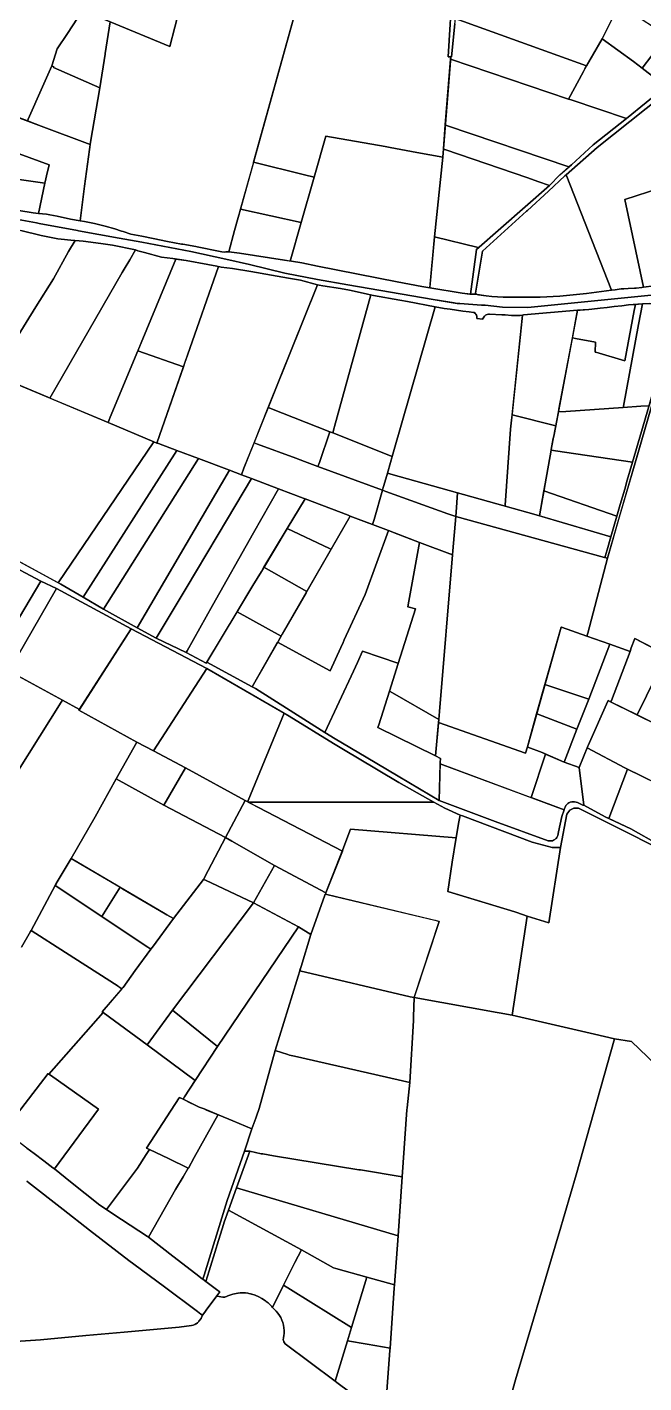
# Model space of a CAD drawing. Header units: metres. Extents: x 3 to 1005126, y 39 to 4383651.
# Drawn here: x 492587 to 493134, y 4369805 to 4371008 of the extents above; entities that cross this region are included whole.
import ezdxf

# ---------------------------------------------------------------- set-up
doc = ezdxf.new("R2010")
doc.units = ezdxf.units.M
doc.header["$MEASUREMENT"] = 0
doc.layers.add('TM_Llucmajor', color=7, linetype='Continuous')

msp = doc.modelspace()

# ---------------------------------------------------------------- linework, layer by layer
at = {"layer": 'TM_Llucmajor', "linetype": 'Continuous', "flags": 128}
for points in [[(493083.5, 4370974), (492966.8, 4371016), (492967.3, 4371042.9), (492970, 4371084.6), (492973.8, 4371112.8), (493120.1, 4371065.5), (493120.2, 4371064.2), (493120.5, 4371051.8), (493114.2, 4371031.7), (493097.5, 4370998.2), (493083.5, 4370974)], [(492841.5, 4370875.2), (492832.9, 4370877.3), (492787.8, 4370888.5), (492829, 4371036.6), (492829.5, 4371038.4), (492847, 4371101.8), (492848.3, 4371101.2), (492851.1, 4371099.9), (492855.7, 4371097.8), (492863.1, 4371094.5), (492876.3, 4371088.5), (492921.1, 4371067.4), (492964.5, 4371045.9), (492964.4, 4371045.2), (492960.7, 4370982.1), (492962.9, 4370982), (492955.8, 4370893), (492932.8, 4370897.1), (492909.1, 4370901.5), (492904.8, 4370902.5), (492852, 4370911.8), (492852, 4370911.7), (492841.5, 4370875.2)], [(492622.1, 4371062.3), (492722.4, 4371025.6), (492713.4, 4370991.3), (492660.5, 4371013.1), (492637.9, 4371022.4), (492618.4, 4371030.4), (492622.1, 4371062.3)], [(492637.9, 4371022.4), (492660.5, 4371013.1), (492656.1, 4370985), (492656, 4370984.4), (492651.4, 4370954.7), (492610.1, 4370972.7), (492610.5, 4370973.3), (492608.8, 4370974), (492613.5, 4370989.2), (492622.6, 4371002.9), (492636, 4371023.1), (492637.9, 4371022.4)], [(493097.5, 4370998.2), (493111.6, 4371026.6), (493114.2, 4371031.7), (493114.4, 4371032.2), (493123.7, 4371027.3), (493121, 4371022.9), (493142.9, 4371008.7), (493148.5, 4371015.4), (493151.2, 4371018), (493161.4, 4371009.2), (493132.9, 4370972.1), (493125.2, 4370977.9), (493097.5, 4370998.2)], [(492963.6, 4370982), (492966.6, 4371011.4), (492966.8, 4371013.2), (492966.8, 4371016), (493083.5, 4370974), (493082, 4370971.3), (493080.8, 4370969.2), (493067.4, 4370944.6), (492962.7, 4370979.9), (492962.9, 4370982), (492963.6, 4370982)], [(493125.2, 4370977.9), (493132.9, 4370972.1), (493154, 4370955.8), (493118.9, 4370927.2), (493069.8, 4370943.8), (493067.4, 4370944.6), (493080.8, 4370969.2), (493082, 4370971.3), (493097.5, 4370998.2), (493125.2, 4370977.9)], [(493154, 4370955.8), (493132.9, 4370972.1), (493160.7, 4371008.3), (493162.1, 4371007), (493188, 4370982.3), (493154, 4370955.8)], [(492600.5, 4370955.5), (492608.8, 4370974), (492610.5, 4370973.3), (492610.1, 4370972.7), (492651.4, 4370954.7), (492642.9, 4370906.2), (492642.7, 4370904.4), (492599.2, 4370920.6), (492586.9, 4370925.2), (492587.6, 4370926.7), (492600.5, 4370955.5)], [(493069.8, 4370943.8), (493118.9, 4370927.2), (493089.4, 4370904.1), (493070, 4370886.3), (493067.8, 4370884.3), (492959.2, 4370921.1), (492958.1, 4370921.6), (492962.7, 4370979.9), (493067.4, 4370944.6), (493069.8, 4370943.8)], [(492642.7, 4370904.4), (492637.8, 4370867.3), (492633.7, 4370836.6), (492625.1, 4370838.1), (492613.5, 4370840.5), (492606.8, 4370841.9), (492604, 4370842.3), (492596.9, 4370843.1), (492602.5, 4370869.8), (492604.9, 4370880.3), (492605.1, 4370881.3), (492606.3, 4370886.3), (492579.5, 4370896), (492578.4, 4370896.4), (492575, 4370897.7), (492547.2, 4370907.8), (492457.4, 4370940.5), (492475.7, 4370966.5), (492486, 4370962.8), (492599.2, 4370920.6), (492642.7, 4370904.4)], [(492959.2, 4370921.1), (493067.8, 4370884.3), (493059.9, 4370877.3), (493050.7, 4370868), (493040.2, 4370871.5), (493031.3, 4370874.6), (492957.6, 4370899.8), (492956.4, 4370900.3), (492958.1, 4370921.6), (492959.2, 4370921.1)], [(492550.3, 4370906.7), (492575, 4370897.7), (492578.4, 4370896.4), (492579.5, 4370896), (492606.3, 4370886.3), (492605.1, 4370881.3), (492604.9, 4370880.3), (492602.5, 4370869.8), (492544.5, 4370878.1), (492550.3, 4370906.7)], [(492830.2, 4370834.9), (492841.5, 4370875.2), (492852, 4370911.7), (492852, 4370911.8), (492904.8, 4370902.5), (492909.1, 4370901.5), (492932.8, 4370897.1), (492955.8, 4370893), (492948.6, 4370822.3), (492944.3, 4370777.5), (492944.2, 4370776.9), (492937.3, 4370778.2), (492915.4, 4370782.3), (492844.6, 4370796.3), (492830.7, 4370799.1), (492821.4, 4370800.6), (492820.2, 4370800.8), (492830.2, 4370834.9)], [(492985.9, 4370811.1), (492987.2, 4370812.9), (492948.6, 4370822.3), (492955.8, 4370893), (492956.4, 4370900.3), (492957.6, 4370899.8), (493031.3, 4370874.6), (493040.2, 4370871.5), (493050.7, 4370868), (492985.9, 4370811.1)], [(492544.5, 4370878.1), (492602.5, 4370869.8), (492596.9, 4370843.1), (492592, 4370843.7), (492579.3, 4370845.7), (492573.2, 4370846.6), (492560.9, 4370847.9), (492545.6, 4370849.6), (492538.8, 4370850.3), (492544.5, 4370878.1)], [(492830.2, 4370834.9), (492776.3, 4370847), (492787.6, 4370887.6), (492787.8, 4370888.5), (492832.9, 4370877.3), (492841.5, 4370875.2), (492830.2, 4370834.9)], [(493042.3, 4370768.7), (493009.5, 4370768.8), (492999.5, 4370769.3), (492994.4, 4370769.8), (492986.5, 4370771.1), (492986.1, 4370771.3), (492985.5, 4370771.7), (492984.9, 4370772.3), (492984.9, 4370772.4), (492991, 4370809.6), (493030.3, 4370845.1), (493031.1, 4370845.8), (493049.6, 4370862.9), (493064.1, 4370876.3), (493065.4, 4370877.4), (493092, 4370809.6), (493105.7, 4370774.9), (493083.4, 4370772.1), (493059.8, 4370769.7), (493042.3, 4370768.7), (493042.3, 4370768.7)], [(493192.4, 4370786.8), (493192.4, 4370786.7), (493191.6, 4370785.8), (493191.2, 4370785.4), (493190.8, 4370785.1), (493189.9, 4370784.6), (493188.9, 4370784.3), (493188.1, 4370784.1), (493174.1, 4370782.6), (493160.7, 4370781.3), (493158, 4370780.8), (493152.7, 4370780.1), (493147.7, 4370779.3), (493143.4, 4370778.7), (493134.1, 4370777.5), (493117.6, 4370855.5), (493179.8, 4370875.6), (493180.3, 4370875.8), (493180.5, 4370875.8), (493192.4, 4370786.8)], [(492820.2, 4370800.8), (492815.2, 4370801.7), (492775.2, 4370807.8), (492768.2, 4370808.7), (492768.1, 4370808.7), (492765.7, 4370809), (492771, 4370828), (492774.2, 4370839.6), (492775.5, 4370844.4), (492776, 4370846.1), (492776.3, 4370847), (492830.2, 4370834.9), (492820.2, 4370800.8)], [(492509.8, 4370723), (492579.7, 4370828.3), (492581.2, 4370827.8), (492599.3, 4370823.5), (492614, 4370820.6), (492617, 4370820.1), (492625.6, 4370819.4), (492629.4, 4370819.1), (492623.5, 4370809.3), (492610, 4370785.1), (492594.5, 4370760.1), (492574.9, 4370728.4), (492560.1, 4370701.8), (492558.8, 4370699.3), (492508.1, 4370720.6), (492508.4, 4370721), (492509.8, 4370723)], [(492671.1, 4370790.6), (492606.9, 4370679.1), (492605, 4370679.9), (492558.8, 4370699.3), (492560.1, 4370701.8), (492574.9, 4370728.4), (492594.5, 4370760.1), (492610, 4370785.1), (492623.5, 4370809.3), (492629.4, 4370819.1), (492636.4, 4370818.4), (492652.1, 4370816.4), (492662.6, 4370815), (492683, 4370810.7), (492677.9, 4370802), (492672.9, 4370793.6), (492671.1, 4370790.6)], [(492948.6, 4370822.3), (492987.2, 4370812.9), (492985.9, 4370811.1), (492980.6, 4370771.4), (492973, 4370772.3), (492944.2, 4370776.9), (492948.6, 4370822.3)], [(492683, 4370810.7), (492685.1, 4370810), (492691, 4370808.5), (492706.1, 4370804.3), (492716.1, 4370803), (492718.7, 4370802.6), (492687.9, 4370728.3), (492660.5, 4370662.2), (492658.6, 4370657.4), (492606.9, 4370679.1), (492671.1, 4370790.6), (492672.9, 4370793.6), (492677.9, 4370802), (492683, 4370810.7)], [(492685.2, 4370721.8), (492687.9, 4370728.3), (492718.7, 4370802.6), (492728, 4370801.2), (492747.2, 4370797.7), (492755.2, 4370796.2), (492756.6, 4370795.9), (492729.2, 4370717.3), (492726.9, 4370710.7), (492725.6, 4370706.8), (492685, 4370721.2), (492685.2, 4370721.8)], [(492703.4, 4370638.7), (492702, 4370639.2), (492704.3, 4370645.8), (492729.2, 4370717.3), (492756.6, 4370795.9), (492759.1, 4370795.5), (492769.1, 4370794.1), (492785.3, 4370791.6), (492803.8, 4370788.2), (492818.9, 4370785.5), (492829.6, 4370783.7), (492844.5, 4370779.6), (492844.7, 4370779.6), (492779.3, 4370617), (492777, 4370611.1), (492766.4, 4370615.1), (492739, 4370625.4), (492719.6, 4370632.6), (492703.4, 4370638.7)], [(492802.2, 4370670.3), (492800.9, 4370670.8), (492844.7, 4370779.6), (492846.2, 4370779.3), (492849.3, 4370778.8), (492865.1, 4370776.5), (492873, 4370774.8), (492879.7, 4370773.4), (492889, 4370771.4), (492891.9, 4370770.8), (492859.7, 4370654), (492859.4, 4370652.8), (492858.1, 4370648.2), (492855.6, 4370649.2), (492802.2, 4370670.3)], [(492891.9, 4370770.8), (492894.4, 4370770.2), (492917.7, 4370766), (492924.6, 4370764.8), (492949.1, 4370760.1), (492912.1, 4370631.4), (492910.9, 4370627.2), (492858.1, 4370648.2), (492859.4, 4370652.8), (492859.7, 4370654), (492891.9, 4370770.8)], [(493026.7, 4370752.8), (493017, 4370659.5), (493016.1, 4370651.6), (493011.3, 4370584), (493011.2, 4370583.3), (492974.1, 4370593.6), (492969, 4370595), (492909.7, 4370611.6), (492906.6, 4370612.4), (492912.1, 4370631.4), (492949.1, 4370760.1), (492957.2, 4370758.8), (492962.4, 4370758), (492973.7, 4370756.2), (492979.3, 4370755.6), (492983, 4370755.1), (492983.9, 4370755), (492984.7, 4370754.3), (492985.3, 4370753.5), (492985.8, 4370752.7), (492986.2, 4370751.8), (492986, 4370749.8), (492991.2, 4370749.3), (492993, 4370752), (492993.8, 4370752.7), (492994.5, 4370753.1), (492995.4, 4370753.4), (492996.3, 4370753.6), (492997.4, 4370753.6), (493008.4, 4370753), (493011.2, 4370752.9), (493016.8, 4370752.6), (493020.9, 4370752.6), (493024.5, 4370752.6), (493026.7, 4370752.8)], [(493056.1, 4370654.4), (493017.5, 4370664.2), (493026.7, 4370752.8), (493027.4, 4370752.9), (493075.5, 4370757.1), (493056.1, 4370654.4)], [(493132.5, 4370762.8), (493133.1, 4370762.9), (493129.6, 4370744.4), (493116.2, 4370671.9), (493116, 4370670.8), (493065.2, 4370667.2), (493058.5, 4370666.8), (493058.9, 4370669.2), (493070.9, 4370732.5), (493073.8, 4370731.9), (493091.4, 4370728.8), (493091.3, 4370720), (493091.8, 4370719.8), (493117.4, 4370712.2), (493125.8, 4370756.8), (493126.9, 4370762.3), (493132.5, 4370762.8)], [(493077.9, 4370757.3), (493085.4, 4370757.8), (493088.2, 4370758.1), (493095.5, 4370759), (493101.8, 4370759.6), (493108, 4370760.3), (493114.8, 4370761.1), (493120.8, 4370761.8), (493126.9, 4370762.3), (493125.8, 4370756.8), (493117.4, 4370712.2), (493091.8, 4370719.8), (493091.3, 4370720), (493091.4, 4370728.8), (493073.8, 4370731.9), (493070.9, 4370732.5), (493075.5, 4370757.1), (493077.9, 4370757.3)], [(493131.7, 4370671.9), (493116, 4370670.8), (493116.2, 4370671.9), (493129.6, 4370744.4), (493133.1, 4370762.9), (493133.2, 4370762.9), (493139.6, 4370763.1), (493139.8, 4370763.1), (493141.1, 4370763), (493142.3, 4370762.8), (493143, 4370762.5), (493143.5, 4370762.3), (493144.3, 4370761.9), (493146.5, 4370758.7), (493158.4, 4370741.3), (493158.9, 4370740.6), (493149.5, 4370708.6), (493139, 4370672.4), (493131.7, 4370671.9)], [(493102, 4370536.9), (493160.5, 4370738.1), (493160.9, 4370737.6), (493181.1, 4370708), (493194.4, 4370690.3), (493197.7, 4370685.9), (493215.8, 4370666.6), (493242.3, 4370638.6), (493250.5, 4370629.7), (493255.5, 4370624.3), (493221.9, 4370534.8), (493205.5, 4370490.6), (493185.2, 4370435.1), (493126.3, 4370465.6), (493123.2, 4370457.4), (493122.1, 4370454.3), (493104.3, 4370460.6), (493083.9, 4370467.8), (493084.6, 4370470.5), (493102, 4370536.9)], [(493110.4, 4370574.2), (493113.5, 4370584.8), (493117.4, 4370598.2), (493119.7, 4370606.3), (493124.4, 4370622.1), (493138.8, 4370671.8), (493149.5, 4370708.6), (493158.9, 4370740.6), (493160.5, 4370738.1), (493126.7, 4370621.8), (493112.6, 4370573.5), (493102, 4370536.9), (493099.8, 4370537.6), (493100, 4370538.6), (493101.8, 4370544.5), (493105.1, 4370556), (493110.4, 4370574.2)], [(492725.6, 4370706.8), (492704.3, 4370645.8), (492702, 4370639.2), (492699.2, 4370640.2), (492658.6, 4370657.4), (492660.5, 4370662.2), (492685, 4370721.2), (492725.6, 4370706.8)], [(492658.6, 4370657.4), (492699.2, 4370640.2), (492614.2, 4370515.1), (492439.6, 4370610.1), (492432.7, 4370614.9), (492498.1, 4370706.7), (492498.5, 4370707.2), (492504.9, 4370716), (492505.3, 4370716.7), (492508.1, 4370720.6), (492658.6, 4370657.4)], [(492791.3, 4370638.2), (492788.3, 4370639.3), (492800.9, 4370670.8), (492802.2, 4370670.3), (492855.6, 4370649.2), (492846.3, 4370622), (492845, 4370618.4), (492833.1, 4370622.8), (492825.2, 4370625.7), (492791.3, 4370638.2)], [(493016.1, 4370651.6), (493017, 4370659.5), (493017.5, 4370664.2), (493056.1, 4370654.4), (493054.4, 4370645.2), (493054, 4370643.4), (493053.9, 4370642.9), (493052.2, 4370633.5), (493052.1, 4370632.8), (493046.8, 4370603.1), (493041.8, 4370574.7), (493038.7, 4370575.6), (493011.2, 4370583.3), (493011.3, 4370584), (493016.1, 4370651.6)], [(493131.7, 4370671.9), (493139, 4370672.4), (493138.8, 4370671.8), (493124.4, 4370622.2), (493064, 4370631), (493052.1, 4370632.8), (493052.2, 4370633.5), (493054, 4370643.4), (493054.4, 4370645.2), (493058.5, 4370666.8), (493065.2, 4370667.2), (493116, 4370670.8), (493131.7, 4370671.9)], [(492902.3, 4370597.3), (492845, 4370618.4), (492846.3, 4370622), (492855.6, 4370649.2), (492858.1, 4370648.2), (492910.9, 4370627.2), (492906.6, 4370612.4), (492903.5, 4370601.6), (492903.3, 4370600.7), (492902.4, 4370597.7), (492902.3, 4370597.3)], [(492703.4, 4370638.7), (492719.6, 4370632.6), (492636.6, 4370502.4), (492616.5, 4370513.9), (492614.2, 4370515.1), (492699.2, 4370640.2), (492702, 4370639.2), (492703.4, 4370638.7)], [(492779.3, 4370617), (492788.3, 4370639.3), (492791.3, 4370638.2), (492825.2, 4370625.7), (492833.1, 4370622.8), (492845, 4370618.4), (492902.3, 4370597.3), (492894.8, 4370571.2), (492893.5, 4370566.9), (492873.6, 4370574.4), (492871.9, 4370575.1), (492833.5, 4370589.7), (492831.8, 4370590.4), (492809.9, 4370598.7), (492785.9, 4370607.8), (492785.9, 4370607.8), (492777, 4370611.1), (492779.3, 4370617)], [(492739, 4370625.4), (492654.5, 4370491.8), (492636.6, 4370502.4), (492719.6, 4370632.6), (492739, 4370625.4)], [(492766.4, 4370615.1), (492684.5, 4370475.3), (492654.5, 4370491.8), (492739, 4370625.4), (492766.4, 4370615.1)], [(493110.4, 4370574.2), (493045.7, 4370596.9), (493046.8, 4370603.1), (493052.1, 4370632.8), (493064, 4370631), (493124.4, 4370622.2), (493124.4, 4370622.1), (493119.7, 4370606.3), (493117.4, 4370598.2), (493113.5, 4370584.8), (493110.4, 4370574.2)], [(492785.9, 4370607.8), (492764.6, 4370572), (492727.9, 4370510.5), (492701.4, 4370466.1), (492684.5, 4370475.3), (492766.4, 4370615.1), (492777, 4370611.1), (492785.9, 4370607.8)], [(492903.5, 4370601.6), (492906.6, 4370612.4), (492909.7, 4370611.6), (492969, 4370595), (492967.6, 4370577.9), (492967.3, 4370574), (492960.4, 4370576.5), (492905.3, 4370596.2), (492902.3, 4370597.3), (492902.4, 4370597.7), (492903.3, 4370600.7), (492903.5, 4370601.6)], [(492809.9, 4370598.7), (492787.8, 4370559.5), (492751.4, 4370494.9), (492728.7, 4370454.6), (492727.9, 4370453.2), (492701.4, 4370466.1), (492727.9, 4370510.5), (492764.6, 4370572), (492785.9, 4370607.8), (492809.9, 4370598.7)], [(492794.8, 4370525.3), (492787.2, 4370512.8), (492745.7, 4370443.9), (492727.9, 4370453.2), (492728.7, 4370454.6), (492751.4, 4370494.9), (492787.8, 4370559.5), (492809.9, 4370598.7), (492831.8, 4370590.4), (492833.5, 4370589.7), (492817.6, 4370563.4), (492794.8, 4370525.3)], [(492855.3, 4370545.6), (492817.6, 4370563.4), (492833.5, 4370589.7), (492871.9, 4370575.1), (492873.6, 4370574.4), (492856.7, 4370545.1), (492855.3, 4370545.6)], [(492894.8, 4370571.2), (492902.3, 4370597.3), (492905.3, 4370596.2), (492960.4, 4370576.5), (492967.3, 4370574), (492964.8, 4370543.4), (492964.6, 4370539.9), (492935.2, 4370550.9), (492935.2, 4370551), (492907.7, 4370561.5), (492893.5, 4370566.9), (492894.8, 4370571.2)], [(493099.8, 4370537.6), (493099.6, 4370537.7), (492967.3, 4370574), (492967.6, 4370577.9), (492969, 4370595), (492974.1, 4370593.6), (493038.7, 4370575.6), (493105.1, 4370556), (493101.8, 4370544.5), (493100, 4370538.6), (493099.8, 4370537.6)], [(493110.4, 4370574.2), (493105.1, 4370556), (493041.8, 4370574.7), (493045.7, 4370596.9), (493110.4, 4370574.2)], [(492886.9, 4370504.9), (492868.4, 4370464.5), (492867.4, 4370462.2), (492865.4, 4370457.7), (492855.9, 4370437), (492809.2, 4370462.3), (492809.6, 4370462.9), (492813.3, 4370469.4), (492873.6, 4370574.4), (492907.7, 4370561.5), (492886.9, 4370504.9)], [(493084.6, 4370470.5), (493083.9, 4370467.8), (493061.2, 4370475.9), (493060.9, 4370475.9), (493031, 4370369.4), (493029.4, 4370363.9), (492952.1, 4370391.2), (492952.4, 4370393.9), (492953, 4370400.8), (492964.6, 4370539.9), (492964.8, 4370543.4), (492967.3, 4370574), (493099.6, 4370537.7), (493102, 4370536.9), (493084.6, 4370470.5)], [(492851.1, 4370382.1), (492789.6, 4370421.3), (492786.6, 4370422.9), (492809.2, 4370462.3), (492855.9, 4370437), (492865.4, 4370457.7), (492867.4, 4370462.2), (492868.4, 4370464.5), (492886.9, 4370504.9), (492907.7, 4370561.5), (492912, 4370559.8), (492935.2, 4370551), (492925.8, 4370498.9), (492924.8, 4370493.8), (492931.5, 4370491.9), (492916.3, 4370443.6), (492915.8, 4370443.8), (492884.4, 4370454.5), (492880, 4370444.4), (492876.6, 4370436.8), (492851.1, 4370382.1)], [(492835.2, 4370507.5), (492796.9, 4370528.9), (492817.6, 4370563.4), (492855.3, 4370545.6), (492856.7, 4370545.1), (492835.2, 4370507.5)], [(492953, 4370400.8), (492952.4, 4370393.9), (492911.1, 4370417.5), (492908.5, 4370419), (492916.3, 4370443.6), (492916.3, 4370443.6), (492931.5, 4370491.9), (492924.8, 4370493.8), (492925.8, 4370498.9), (492935.2, 4370550.9), (492964.6, 4370539.9), (492953, 4370400.8)], [(492500, 4370471), (492502.1, 4370473.6), (492521.4, 4370463.6), (492536.5, 4370487.2), (492566.5, 4370533.7), (492599, 4370516.7), (492556.8, 4370446.1), (492542.3, 4370453.7), (492540.3, 4370450.7), (492518.8, 4370420.3), (492496.9, 4370389.2), (492480.9, 4370401.1), (492463.3, 4370414.4), (492458.2, 4370418.6), (492464, 4370426.4), (492464.6, 4370427.3), (492500, 4370471)], [(492773.4, 4370489.9), (492787.2, 4370512.8), (492794.8, 4370525.3), (492796.9, 4370528.9), (492835.2, 4370507.5), (492834.5, 4370506.3), (492813.3, 4370469.4), (492812.3, 4370467.7), (492773.2, 4370489.4), (492773.4, 4370489.9)], [(492476.6, 4370357.4), (492468.7, 4370365), (492439.3, 4370393.1), (492458.2, 4370418.6), (492463.3, 4370414.4), (492480.9, 4370401.1), (492496.9, 4370389.2), (492518.8, 4370420.3), (492540.3, 4370450.7), (492542.3, 4370453.7), (492556.8, 4370446.1), (492599, 4370516.7), (492612.9, 4370510.2), (492570.8, 4370436.9), (492579.1, 4370432.4), (492579, 4370432.3), (492577.8, 4370430.4), (492511.2, 4370326.7), (492510.6, 4370325.8), (492476.6, 4370357.4)], [(492579.1, 4370432.4), (492570.8, 4370436.9), (492612.9, 4370510.2), (492679, 4370474.4), (492633.1, 4370402.8), (492618.1, 4370411), (492579.1, 4370432.4)], [(492812.3, 4370467.7), (492809.6, 4370462.9), (492786.6, 4370422.9), (492746.2, 4370444.6), (492773.2, 4370489.4), (492812.3, 4370467.7)], [(492684, 4370373.7), (492632.7, 4370402.1), (492679, 4370474.4), (492746.3, 4370439), (492698.8, 4370365.9), (492684, 4370373.7)], [(493061.2, 4370475.9), (493083.9, 4370467.8), (493104.3, 4370460.6), (493085.6, 4370411.9), (493046.6, 4370424.8), (493046.5, 4370424.8), (493060.9, 4370475.9), (493061.2, 4370475.9)], [(493104.9, 4370409.5), (493102.6, 4370410.7), (493102.4, 4370410.2), (493085, 4370370.8), (493084.6, 4370370.1), (493076.9, 4370351.3), (493063.6, 4370355.9), (493074.9, 4370385.1), (493085.6, 4370411.9), (493104.3, 4370460.6), (493122.1, 4370454.3), (493105.6, 4370410.8), (493104.9, 4370409.5)], [(493154, 4370449.8), (493153.4, 4370448.5), (493128.5, 4370397.9), (493128.5, 4370397.9), (493104.9, 4370409.5), (493105.6, 4370410.8), (493122.1, 4370454.3), (493123.2, 4370457.4), (493126.3, 4370465.6), (493154.6, 4370451), (493154, 4370449.8)], [(492953.8, 4370359.1), (492953.6, 4370355.7), (492952.5, 4370321.8), (492946.1, 4370325.6), (492887.9, 4370360.3), (492860.4, 4370376.7), (492851.1, 4370382.1), (492876.6, 4370436.8), (492880, 4370444.4), (492884.4, 4370454.5), (492915.8, 4370443.8), (492916.3, 4370443.6), (492908.5, 4370419), (492899, 4370389.1), (492898.5, 4370387.5), (492898.2, 4370386.7), (492949.4, 4370361.4), (492953.8, 4370359.1)], [(493154, 4370449.8), (493154.6, 4370451), (493185.2, 4370435.1), (493183.5, 4370431.8), (493159, 4370384.8), (493158.2, 4370383.1), (493128.5, 4370397.9), (493128.5, 4370397.9), (493153.4, 4370448.5), (493154, 4370449.8)], [(492783.1, 4370321.9), (492782.7, 4370321), (492782.6, 4370320.6), (492780.2, 4370321.8), (492727.4, 4370351), (492698.8, 4370365.9), (492746.3, 4370439), (492815.1, 4370399.4), (492793.5, 4370347), (492783.1, 4370321.9)], [(493046.6, 4370424.8), (493085.6, 4370411.9), (493074.9, 4370385.1), (493040.2, 4370398.6), (493039.2, 4370398.9), (493046.5, 4370424.8), (493046.6, 4370424.8)], [(492949.4, 4370361.4), (492898.2, 4370386.7), (492898.5, 4370387.5), (492899, 4370389.1), (492908.5, 4370419), (492911.1, 4370417.5), (492952.4, 4370393.9), (492949.4, 4370361.4)], [(493085, 4370370.8), (493102.4, 4370410.2), (493102.6, 4370410.7), (493104.9, 4370409.5), (493169.6, 4370377.5), (493150.8, 4370334.5), (493117.6, 4370350.8), (493084, 4370368.5), (493084.6, 4370370.1), (493085, 4370370.8)], [(492783.1, 4370321.9), (492793.5, 4370347), (492815.1, 4370399.4), (492819.5, 4370396.8), (492858.9, 4370372.4), (492870.6, 4370365.4), (492880.1, 4370359.8), (492916.7, 4370338), (492942.5, 4370323.5), (492947.9, 4370320.5), (492782.9, 4370320.5), (492782.6, 4370320.6), (492782.7, 4370321), (492783.1, 4370321.9)], [(493040.2, 4370398.6), (493074.9, 4370385.1), (493063.6, 4370355.9), (493044.2, 4370364.4), (493031.5, 4370369.2), (493031, 4370369.4), (493039.2, 4370398.9), (493040.2, 4370398.6)], [(493046.5, 4370363.4), (493047.2, 4370363.1), (493034.2, 4370324.4), (493033.6, 4370324.6), (493031.3, 4370325.5), (492953.5, 4370354.3), (492953.6, 4370355.7), (492953.8, 4370359.1), (492949.4, 4370361.4), (492952.1, 4370391.2), (493029.4, 4370363.9), (493031, 4370369.4), (493031.5, 4370369.2), (493044.2, 4370364.4), (493046.5, 4370363.4)], [(492708.2, 4370317.7), (492665.8, 4370341.1), (492684, 4370373.7), (492698.8, 4370365.9), (492727.4, 4370351), (492708.2, 4370317.7)], [(493047.2, 4370363.1), (493063.6, 4370355.9), (493076.9, 4370351.3), (493081.2, 4370317.6), (493080.1, 4370317.8), (493075.5, 4370320), (493075.4, 4370320), (493074.2, 4370320.5), (493072.9, 4370320.7), (493071.6, 4370320.8), (493070.3, 4370320.7), (493069.1, 4370320.3), (493067.9, 4370319.8), (493066.8, 4370319.1), (493066.3, 4370318.7), (493065.9, 4370318.3), (493065, 4370317.3), (493064.4, 4370316.1), (493063.9, 4370314.9), (493063.5, 4370313.5), (493034.2, 4370324.4), (493047.2, 4370363.1)], [(493117.6, 4370350.8), (493119.9, 4370349.6), (493103.3, 4370306), (493100, 4370307.5), (493081.2, 4370317.6), (493076.9, 4370351.3), (493084, 4370368.5), (493117.6, 4370350.8)], [(492762.8, 4370289.1), (492708.2, 4370317.7), (492727.4, 4370351), (492780.2, 4370321.8), (492762.8, 4370289.1)], [(493057.2, 4370289.1), (493056.4, 4370288.2), (493056.3, 4370288.1), (493055.4, 4370287.3), (493054.3, 4370286.6), (493053.2, 4370286.1), (493052.6, 4370286), (493049.5, 4370286), (493002.4, 4370303.1), (492952.5, 4370321.8), (492953.5, 4370354.3), (493063.5, 4370313.5), (493061.6, 4370307.8), (493058.7, 4370294), (493057.9, 4370290.9), (493057.2, 4370289.1)], [(493119.9, 4370349.6), (493172.5, 4370323.8), (493174.4, 4370322.9), (493154.1, 4370279.5), (493148.1, 4370282.4), (493122.7, 4370296.6), (493103.3, 4370306), (493119.9, 4370349.6)], [(492709.2, 4370221.4), (492625.8, 4370270.4), (492647.2, 4370307.5), (492665.8, 4370341.1), (492708.2, 4370317.7), (492762.8, 4370289.1), (492747.4, 4370259.6), (492743.3, 4370251.8), (492716.8, 4370217), (492710.8, 4370220.5), (492709.2, 4370221.4)], [(492866.7, 4370277), (492852.1, 4370240), (492806.4, 4370264.3), (492768.5, 4370285.9), (492762.8, 4370289.1), (492780.2, 4370321.8), (492792.3, 4370315.8), (492866.7, 4370277)], [(492971.2, 4370308.9), (492969.8, 4370301.4), (492967.6, 4370288.8), (492873.9, 4370296.4), (492867.2, 4370278.3), (492866.7, 4370277), (492792.3, 4370315.8), (492782.9, 4370320.5), (492947.9, 4370320.5), (492957.8, 4370315.1), (492971.2, 4370308.9)], [(493021.7, 4370222.3), (493019.9, 4370222.9), (492960.3, 4370241.2), (492964.2, 4370267), (492967.3, 4370287.2), (492969.8, 4370301.4), (492971.2, 4370308.9), (492973.3, 4370308.2), (493035.1, 4370284.9), (493053, 4370280.2), (493060.3, 4370280.2), (493050, 4370213.2), (493030.8, 4370219.3), (493021.7, 4370222.3)], [(492745, 4370251), (492743.3, 4370251.8), (492747.4, 4370259.6), (492762.8, 4370289.1), (492768.5, 4370285.9), (492806.4, 4370264.3), (492787.8, 4370231.1), (492745, 4370251)], [(492961.3, 4370240.9), (493019.9, 4370222.9), (493021.7, 4370222.3), (493030.8, 4370219.3), (493017.6, 4370131.2), (493005.8, 4370133.4), (493004.1, 4370133.7), (492930.3, 4370146.9), (492952.6, 4370214.6), (492853, 4370238.3), (492851.6, 4370238.6), (492852.1, 4370240), (492867.2, 4370278.3), (492873.9, 4370296.4), (492967.6, 4370288.8), (492967.3, 4370287.2), (492964.2, 4370267), (492960.3, 4370241.2), (492961.3, 4370240.9)], [(492653.1, 4370218.8), (492611.6, 4370246.4), (492612.4, 4370247.8), (492612.6, 4370248.1), (492625.8, 4370270.4), (492669.4, 4370244.8), (492653.1, 4370218.8)], [(492827.6, 4370209.6), (492787.8, 4370231.1), (492806.4, 4370264.3), (492852.1, 4370240), (492851.2, 4370237.7), (492838.8, 4370203), (492827.6, 4370209.6)], [(492654.2, 4370133.8), (492653.3, 4370134.4), (492671.9, 4370156), (492682.8, 4370171), (492696.7, 4370189.9), (492697.9, 4370191.4), (492698, 4370191.6), (492716.8, 4370217), (492743.3, 4370251.8), (492745, 4370251), (492787.8, 4370231.1), (492715.7, 4370135.6), (492693.3, 4370105.1), (492654.2, 4370133.8)], [(492620.9, 4370186.8), (492590.3, 4370206.4), (492611.6, 4370246.4), (492694, 4370191.7), (492696.7, 4370189.9), (492682.8, 4370171), (492671.9, 4370156), (492670.8, 4370154.8), (492668.2, 4370156.5), (492667.6, 4370156.9), (492620.9, 4370186.8)], [(492671.4, 4370243.6), (492709.2, 4370221.4), (492710.8, 4370220.5), (492716.8, 4370217), (492698, 4370191.6), (492697.9, 4370191.4), (492696.7, 4370189.9), (492694, 4370191.7), (492655.8, 4370217.1), (492653.1, 4370218.8), (492669.4, 4370244.8), (492671.4, 4370243.6)], [(492755.8, 4370103.4), (492715.7, 4370135.6), (492787.8, 4370231.1), (492827.6, 4370209.6), (492755.8, 4370103.4)], [(492949.2, 4370215.5), (492952.6, 4370214.6), (492930.4, 4370147.3), (492930.3, 4370146.9), (492926.9, 4370147.7), (492828.9, 4370170.8), (492829, 4370171.2), (492830, 4370174.4), (492838.8, 4370203), (492851.2, 4370237.7), (492851.6, 4370238.6), (492853, 4370238.3), (492948.7, 4370215.6), (492949.2, 4370215.5)], [(492726.4, 4370058.7), (492735.8, 4370073.2), (492755.8, 4370103.4), (492827.6, 4370209.6), (492838.8, 4370203), (492830, 4370174.4), (492807, 4370099.8), (492795.1, 4370057), (492792.7, 4370048.4), (492790.3, 4370041.6), (492789.7, 4370039.9), (492786.3, 4370030.5), (492769.3, 4370037.4), (492757.2, 4370042.5), (492743.8, 4370048), (492739.6, 4370049.7), (492739.6, 4370049.7), (492734.1, 4370052.4), (492725.2, 4370056.6), (492726.4, 4370058.7)], [(492930.3, 4370146.9), (492929.9, 4370129.8), (492929.8, 4370126.7), (492926.7, 4370071.5), (492824.3, 4370094.9), (492819.8, 4370095.9), (492818.2, 4370096.3), (492807, 4370099.8), (492828.9, 4370170.8), (492926.9, 4370147.7), (492930.3, 4370146.9)], [(492610.9, 4369994.8), (492650, 4370047.9), (492607.6, 4370077.9), (492606.1, 4370079), (492654.2, 4370133.8), (492693.3, 4370105.1), (492735.8, 4370073.2), (492726.4, 4370058.7), (492725.2, 4370056.6), (492721.9, 4370058.1), (492721.7, 4370057.9), (492692.7, 4370013.3), (492695.3, 4370012.1), (492692.4, 4370007.7), (492684.7, 4369995.6), (492657.2, 4369958.7), (492651.2, 4369962.6), (492625.2, 4369983.3), (492610.9, 4369994.8)], [(492735.8, 4370073.2), (492693.3, 4370105.1), (492715.7, 4370135.6), (492755.8, 4370103.4), (492735.8, 4370073.2)], [(492779.7, 4370010.6), (492786.3, 4370030.5), (492789.7, 4370039.9), (492790.3, 4370041.6), (492792.7, 4370048.4), (492795.1, 4370057), (492807, 4370099.8), (492818.2, 4370096.3), (492819.8, 4370095.9), (492824.3, 4370094.9), (492926.7, 4370071.5), (492924.1, 4370048.9), (492924, 4370047.4), (492919.7, 4369987.9), (492882.7, 4369993.9), (492881.4, 4369994.1), (492805.4, 4370006.5), (492795.9, 4370008.1), (492794.5, 4370008.3), (492784.4, 4370010.6), (492783.6, 4370010.6), (492779.7, 4370010.6)], [(492610.9, 4369994.8), (492609.5, 4369995.9), (492601.5, 4370001.9), (492592.9, 4370008.4), (492586.4, 4370013.3), (492577.5, 4370020.1), (492570.6, 4370025.3), (492566.7, 4370028.3), (492566.4, 4370028.5), (492574.3, 4370038.9), (492605.3, 4370079.5), (492606.1, 4370079), (492607.6, 4370077.9), (492650, 4370047.9), (492610.9, 4369994.8)], [(492739.6, 4370049.7), (492743.8, 4370048), (492745.9, 4370047.1), (492756.3, 4370042.8), (492756.2, 4370042.5), (492735.2, 4370004.9), (492729.9, 4369995.4), (492729.7, 4369995.5), (492712.2, 4370003.9), (492695.3, 4370012.1), (492692.7, 4370013.3), (492721.7, 4370057.9), (492721.9, 4370058.1), (492725.2, 4370056.6), (492732.7, 4370053), (492734.1, 4370052.4), (492739.6, 4370049.7), (492739.6, 4370049.7)], [(492742.2, 4369897.3), (492736.5, 4369901.6), (492716.2, 4369917.3), (492694.4, 4369934.3), (492718.5, 4369976.6), (492725.3, 4369987.8), (492729.7, 4369995.5), (492729.9, 4369995.4), (492735.2, 4370004.9), (492756.2, 4370042.5), (492756.3, 4370042.8), (492757.2, 4370042.5), (492769.3, 4370037.4), (492786.3, 4370030.5), (492779.7, 4370010.6), (492764.3, 4369966.9), (492763.1, 4369963), (492743.9, 4369900.5), (492742.8, 4369896.9), (492742.2, 4369897.3)], [(492694.4, 4369934.3), (492693.6, 4369934.8), (492670.6, 4369949.9), (492657.6, 4369958.4), (492657.2, 4369958.7), (492684.7, 4369995.6), (492692.4, 4370007.7), (492695.3, 4370012.1), (492712.2, 4370003.9), (492729.7, 4369995.5), (492725.3, 4369987.8), (492718.5, 4369976.6), (492694.4, 4369934.3)], [(492745.4, 4369894.9), (492742.8, 4369896.9), (492743.9, 4369900.5), (492763.1, 4369963), (492764.3, 4369966.9), (492779.7, 4370010.6), (492783.6, 4370010.6), (492784.4, 4370010.6), (492772.6, 4369978.1), (492765.5, 4369958.1), (492761.6, 4369947.4), (492761, 4369945.4), (492755.6, 4369927.5), (492754.7, 4369924.5), (492748.4, 4369904.4), (492745.4, 4369894.9)], [(492916.2, 4369935.5), (492772.6, 4369978.1), (492784.4, 4370010.6), (492794.5, 4370008.3), (492795.9, 4370008.1), (492805.4, 4370006.5), (492881.4, 4369994.1), (492882.7, 4369993.9), (492919.7, 4369987.9), (492916.2, 4369935.5)], [(492830.3, 4369923.1), (492765.5, 4369958.1), (492772.6, 4369978.1), (492916.2, 4369935.5), (492913, 4369892), (492888.5, 4369898.6), (492860.8, 4369906.5), (492858.9, 4369907), (492830.3, 4369923.1)], [(492755.2, 4369882), (492757.8, 4369885.6), (492756.2, 4369886.8), (492745.4, 4369894.9), (492748.4, 4369904.4), (492754.7, 4369924.5), (492755.6, 4369927.5), (492761, 4369945.4), (492761.6, 4369947.4), (492765.5, 4369958.1), (492830.3, 4369923.1), (492824.5, 4369911.7), (492814.4, 4369891.5), (492804.7, 4369871.9), (492804, 4369872.7), (492801.4, 4369875.2), (492801.3, 4369875.3), (492800.7, 4369875.8), (492799, 4369877.2), (492798.3, 4369877.7), (492795.1, 4369879.8), (492792.4, 4369881.3), (492789.2, 4369882.6), (492786.4, 4369883.6), (492786, 4369883.7), (492785.1, 4369883.9), (492783.5, 4369884.3), (492782.7, 4369884.5), (492780.5, 4369884.8), (492778.2, 4369884.9), (492776, 4369884.8), (492774, 4369884.5), (492773.8, 4369884.5), (492769.4, 4369883.5), (492765, 4369882.1), (492764.5, 4369881.9), (492762.4, 4369881), (492760.4, 4369880.8), (492755.4, 4369881.9), (492755.2, 4369882)], [(492820.6, 4369887.6), (492814.4, 4369891.5), (492824.5, 4369911.7), (492830.3, 4369923.1), (492858.9, 4369907), (492860.8, 4369906.5), (492888.5, 4369898.6), (492874.7, 4369853.9), (492820.6, 4369887.6)], [(492806.5, 4369869.9), (492804.7, 4369871.9), (492814.4, 4369891.5), (492820.6, 4369887.6), (492874.7, 4369853.9), (492871.1, 4369842.3), (492860.2, 4369806.3), (492815.9, 4369839.6), (492815.3, 4369840.4), (492814.7, 4369841.3), (492814.6, 4369841.8), (492814.4, 4369842.3), (492814.2, 4369843.4), (492814.3, 4369844.4), (492814.4, 4369845), (492814.7, 4369846.7), (492814.9, 4369849.1), (492814.9, 4369851.4), (492814.7, 4369853.8), (492814.3, 4369856.1), (492813.7, 4369858.4), (492812.9, 4369860.6), (492811.9, 4369862.8), (492810.7, 4369864.8), (492809.3, 4369866.8), (492807.8, 4369868.6), (492806.5, 4369869.9)], [(492888.7, 4369839.3), (492871.1, 4369842.3), (492874.7, 4369853.9), (492888.5, 4369898.6), (492913, 4369892), (492912.8, 4369889), (492909.1, 4369835.7), (492888.7, 4369839.3)], [(492861.7, 4369805.2), (492860.2, 4369806.3), (492871.1, 4369842.3), (492888.7, 4369839.3), (492909.1, 4369835.7), (492908.9, 4369833.6), (492904.3, 4369773.4), (492861.7, 4369805.2)]]:
    msp.add_lwpolyline(points, close=True, dxfattribs=at)
for points in [[(492829, 4371036.6), (492774.2, 4370839.6), (492771, 4370828), (492765.7, 4370809), (492764.6, 4370808.9), (492763.2, 4370808.9), (492761.6, 4370808.8), (492759.6, 4370809), (492758.1, 4370809.2), (492737.7, 4370813.4), (492736.4, 4370813.6), (492725, 4370815.8), (492723.9, 4370815.9), (492711.5, 4370818.2), (492698.6, 4370820.8), (492688.7, 4370823), (492678.9, 4370824.8), (492671.9, 4370826.9), (492670.4, 4370827.4), (492664.5, 4370829.5), (492655.9, 4370831.7), (492646.5, 4370834.2), (492637.7, 4370835.8), (492633.7, 4370836.6), (492637.8, 4370867.3), (492642.9, 4370906.2), (492651.4, 4370954.7), (492656, 4370984.4), (492656.1, 4370985), (492660.5, 4371013.1), (492713.4, 4370991.3), (492722.4, 4371025.6)], [(492966.6, 4371011.4), (492963.6, 4370982), (492960.7, 4370982.1), (492964.4, 4371045.2)], [(492636, 4371023.1), (492622.6, 4371002.9), (492613.5, 4370989.2), (492608.8, 4370974), (492600.5, 4370955.5), (492587.6, 4370926.7), (492586.9, 4370925.2), (492486, 4370962.8), (492475.7, 4370966.5), (492521, 4371031.7)], [(493151.1, 4370947.9), (493092.9, 4370901.6), (493065.4, 4370877.4), (493064.1, 4370876.3), (493049.6, 4370862.9), (493031.1, 4370845.8), (493030.3, 4370845.1), (492991, 4370809.6), (492984.9, 4370772.3), (492985.5, 4370771.7), (492986.1, 4370771.3), (492980.6, 4370771.4), (492985.9, 4370811.1), (493050.7, 4370868), (493059.9, 4370877.3), (493070, 4370886.3), (493089.4, 4370904.1), (493118.9, 4370927.2), (493154, 4370955.8)], [(493179.8, 4370875.6), (493117.6, 4370855.5), (493134.1, 4370777.5), (493134.1, 4370777.5), (493132.7, 4370777.3), (493127.6, 4370776.8), (493126.1, 4370776.7), (493120.4, 4370776.4), (493116.7, 4370776.2), (493114.3, 4370776), (493109, 4370775.3), (493105.7, 4370774.9), (493092, 4370809.6), (493065.4, 4370877.4), (493092.9, 4370901.6), (493151.1, 4370947.9)], [(492579.3, 4370845.7), (492592, 4370843.7), (492596.9, 4370843.1), (492604, 4370842.3), (492606.8, 4370841.9), (492613.5, 4370840.5), (492625.1, 4370838.1), (492633.7, 4370836.6), (492637.7, 4370835.8), (492646.5, 4370834.2), (492655.9, 4370831.7), (492664.5, 4370829.5), (492670.4, 4370827.4), (492671.9, 4370826.9), (492678.9, 4370824.8), (492688.7, 4370823), (492698.6, 4370820.8), (492711.5, 4370818.2), (492723.9, 4370815.9), (492725, 4370815.8), (492736.4, 4370813.6), (492737.7, 4370813.4), (492758.1, 4370809.2), (492759.6, 4370809), (492761.6, 4370808.8), (492763.2, 4370808.9), (492764.6, 4370808.9), (492765.7, 4370809), (492768.1, 4370808.7), (492768.2, 4370808.7), (492775.2, 4370807.8), (492815.2, 4370801.7), (492821.4, 4370800.6), (492830.7, 4370799.1), (492844.6, 4370796.3), (492915.4, 4370782.3), (492937.3, 4370778.2), (492944.2, 4370776.9), (492973, 4370772.3), (492980, 4370771.4), (492980.6, 4370771.4), (492986.1, 4370771.3), (492986.5, 4370771.1), (492987.5, 4370770.9), (492994.4, 4370769.8), (492999.5, 4370769.3), (493009.5, 4370768.8), (493042.3, 4370768.7), (493042.3, 4370768.7), (493059.8, 4370769.7), (493083.4, 4370772.1), (493105.7, 4370774.9), (493109, 4370775.3), (493114.3, 4370776), (493116.7, 4370776.2), (493120.4, 4370776.4), (493123.5, 4370776.6), (493123.5, 4370776.6), (493126.1, 4370776.7), (493127.6, 4370776.8), (493132.7, 4370777.3), (493134.1, 4370777.5), (493143.4, 4370778.7)], [(493315.8, 4370788.1), (493031.4, 4370759.7), (493008.8, 4370759.8), (492993.6, 4370761.6), (492990.1, 4370761.7), (492970.9, 4370763), (492968.6, 4370763.2), (492965.9, 4370763.6), (492947.3, 4370766.6), (492871.4, 4370779.6), (492844.6, 4370784.3), (492815.5, 4370790.1), (492784.3, 4370797.8), (492763.2, 4370802.5), (492732.2, 4370809.4), (492688.5, 4370817.6), (492668.5, 4370821.2), (492632.4, 4370827.6), (492631.5, 4370827.8), (492597.3, 4370834.2), (492595, 4370834.6), (492569.1, 4370839.4)], [(492569.1, 4370839.4), (492595, 4370834.6), (492597.3, 4370834.2), (492631.5, 4370827.8), (492632.4, 4370827.6), (492668.5, 4370821.2), (492688.5, 4370817.6), (492732.2, 4370809.4), (492763.2, 4370802.5), (492784.3, 4370797.8), (492815.5, 4370790.1), (492844.6, 4370784.3), (492871.4, 4370779.6), (492947.3, 4370766.6), (492968.6, 4370763.2), (492970.9, 4370763), (492990.1, 4370761.7), (492993.6, 4370761.6), (493008.8, 4370759.8), (493031.4, 4370759.7), (493315.8, 4370788.1)], [(493139.6, 4370763.1), (493133.2, 4370762.9), (493120.8, 4370761.8), (493114.8, 4370761.1), (493108, 4370760.3), (493101.8, 4370759.6), (493095.5, 4370759), (493088.2, 4370758.1), (493085.4, 4370757.8), (493075.5, 4370757.1), (493027.4, 4370752.9), (493026.7, 4370752.8), (493024.5, 4370752.6), (493020.9, 4370752.6), (493016.8, 4370752.6), (493011.2, 4370752.9), (493008.4, 4370753), (492997.4, 4370753.6), (492996.3, 4370753.6), (492995.4, 4370753.4), (492994.5, 4370753.1), (492993.8, 4370752.7), (492993, 4370752), (492991.2, 4370749.3), (492986, 4370749.8), (492986.2, 4370751.8), (492985.8, 4370752.7), (492985.3, 4370753.5), (492984.7, 4370754.3), (492983.9, 4370755), (492983, 4370755.1), (492979.3, 4370755.6), (492973.7, 4370756.2), (492962.4, 4370758), (492957.2, 4370758.8), (492949.1, 4370760.1), (492924.6, 4370764.8), (492917.7, 4370766), (492894.4, 4370770.2), (492889, 4370771.4), (492879.7, 4370773.4), (492873, 4370774.8), (492865.1, 4370776.5), (492849.3, 4370778.8), (492846.2, 4370779.3), (492844.5, 4370779.6), (492829.6, 4370783.7), (492818.9, 4370785.5), (492803.8, 4370788.2), (492785.3, 4370791.6), (492769.1, 4370794.1), (492759.1, 4370795.5), (492755.2, 4370796.2), (492747.2, 4370797.7), (492728, 4370801.2), (492716.1, 4370803), (492706.1, 4370804.3), (492691, 4370808.5), (492685.1, 4370810), (492683, 4370810.7), (492662.6, 4370815), (492652.1, 4370816.4), (492636.4, 4370818.4), (492625.6, 4370819.4), (492617, 4370820.1), (492614, 4370820.6), (492599.3, 4370823.5), (492581.2, 4370827.8)], [(492439.6, 4370610.1), (492616.5, 4370513.9), (492636.6, 4370502.4), (492654.5, 4370491.8), (492684.5, 4370475.3), (492701.4, 4370466.1), (492727.9, 4370453.2), (492745.7, 4370443.9), (492746.2, 4370444.6), (492786.6, 4370422.9), (492789.6, 4370421.3), (492851.1, 4370382.1), (492860.4, 4370376.7), (492887.9, 4370360.3), (492952.5, 4370321.8), (493002.4, 4370303.1), (493049.5, 4370286), (493052.6, 4370286), (493053.2, 4370286.1), (493054.3, 4370286.6), (493055.4, 4370287.3), (493056.3, 4370288.1), (493056.4, 4370288.2), (493057.2, 4370289.1), (493057.9, 4370290.9), (493058.7, 4370294), (493061.6, 4370307.8), (493063.5, 4370313.5), (493063.9, 4370314.9), (493064.4, 4370316.1), (493065, 4370317.3), (493065.9, 4370318.3), (493066.3, 4370318.7), (493066.8, 4370319.1), (493067.9, 4370319.8), (493069.1, 4370320.3), (493070.3, 4370320.7), (493071.6, 4370320.8), (493072.9, 4370320.7), (493074.2, 4370320.5), (493075.4, 4370320), (493075.5, 4370320), (493080.1, 4370317.8), (493081.2, 4370317.6), (493100, 4370307.5), (493122.7, 4370296.6), (493148.1, 4370282.4)], [(493184.4, 4370260.8), (493076.4, 4370315), (493072.1, 4370315), (493068.6, 4370313.2), (493066.1, 4370309.8), (493060.3, 4370280.2), (493053, 4370280.2), (493035.1, 4370284.9), (492973.3, 4370308.2), (492971.2, 4370308.9), (492957.8, 4370315.1), (492947.9, 4370320.5), (492942.5, 4370323.5), (492916.7, 4370338), (492880.1, 4370359.8), (492870.6, 4370365.4), (492858.9, 4370372.4), (492819.5, 4370396.8), (492746.3, 4370439), (492679, 4370474.4), (492612.9, 4370510.2), (492599, 4370516.7), (492566.5, 4370533.7)], [(492579.1, 4370432.4), (492618.1, 4370411), (492617, 4370409.3), (492558.3, 4370316.3)], [(492558.3, 4370316.3), (492617, 4370409.3), (492618.1, 4370411), (492633.1, 4370402.8), (492632.7, 4370402.1), (492684, 4370373.7), (492665.8, 4370341.1), (492647.2, 4370307.5), (492625.8, 4370270.4), (492612.6, 4370248.1), (492612.4, 4370247.8), (492611.6, 4370246.4), (492590.3, 4370206.4), (492589.8, 4370205.5), (492581.6, 4370191.8)], [(493172.9, 4370060.7), (493123.4, 4370108), (493108.2, 4370110.2), (493090.7, 4370114.3), (493017.6, 4370131.2), (493030.8, 4370219.3), (493050, 4370213.2), (493060.3, 4370280.2), (493066.1, 4370309.8), (493068.6, 4370313.2), (493072.1, 4370315), (493076.4, 4370315), (493184.4, 4370260.8)], [(492581.6, 4370191.8), (492589.8, 4370205.5), (492590.3, 4370206.4), (492620.9, 4370186.8), (492667.6, 4370156.9), (492668.2, 4370156.5), (492670.8, 4370154.8), (492653.3, 4370134.4), (492654.2, 4370133.8), (492606.1, 4370079), (492605.3, 4370079.5), (492574.3, 4370038.9)], [(492904.3, 4369773.4), (492908.9, 4369833.6), (492909.1, 4369835.7), (492912.8, 4369889), (492913, 4369892), (492916.2, 4369935.5), (492919.7, 4369987.9), (492924, 4370047.4), (492924.1, 4370048.9), (492926.7, 4370071.5), (492929.8, 4370126.7), (492929.9, 4370129.8), (492930.3, 4370146.9), (493004.1, 4370133.7), (493005.8, 4370133.4), (493017.6, 4370131.2), (493090.7, 4370114.3), (493108.2, 4370110.2), (493074.3, 4369989.6), (493059.1, 4369938), (493058, 4369934.3), (493020.3, 4369807.5), (492999.6, 4369733.8)], [(492999.6, 4369733.8), (493020.3, 4369807.5), (493058, 4369934.3), (493059.1, 4369938), (493074.3, 4369989.6), (493108.2, 4370110.2), (493123.4, 4370108), (493172.9, 4370060.7)], [(492586.4, 4370013.3), (492592.9, 4370008.4), (492601.5, 4370001.9), (492609.5, 4369995.9), (492610.9, 4369994.8), (492625.2, 4369983.3), (492651.2, 4369962.6), (492657.2, 4369958.7), (492657.6, 4369958.4), (492670.6, 4369949.9), (492693.6, 4369934.8), (492694.4, 4369934.3), (492716.2, 4369917.3), (492736.5, 4369901.6), (492742.2, 4369897.3), (492742.8, 4369896.9), (492745.4, 4369894.9), (492756.2, 4369886.8), (492757.8, 4369885.6), (492755.2, 4369882), (492745.7, 4369869.3), (492744.5, 4369867.7), (492742.5, 4369864.9), (492741.1, 4369865.9), (492737.9, 4369868.2), (492708.6, 4369890.2), (492681.6, 4369910.1), (492677.1, 4369913.5), (492642.2, 4369940.5), (492618.8, 4369958.7), (492588, 4369982.8), (492586.5, 4369984)], [(492586.5, 4369984), (492588, 4369982.8), (492618.8, 4369958.7), (492642.2, 4369940.5), (492677.1, 4369913.5), (492681.6, 4369910.1), (492708.6, 4369890.2), (492737.9, 4369868.2), (492741.1, 4369865.9), (492741.1, 4369865.9), (492742.5, 4369864.9), (492741.6, 4369863), (492741.6, 4369862.6), (492741.2, 4369862), (492739.2, 4369859.6), (492739.1, 4369859.4), (492738, 4369858.3), (492736.8, 4369857.4), (492736.6, 4369857.3), (492735.5, 4369856.7), (492734.2, 4369856.1), (492732.7, 4369855.8), (492721.7, 4369854.4), (492695.8, 4369852), (492672.8, 4369849.9), (492638.8, 4369846.9), (492598.6, 4369843.2), (492567.4, 4369840.9)], [(492567.4, 4369840.9), (492598.6, 4369843.2), (492638.8, 4369846.9), (492672.8, 4369849.9), (492695.8, 4369852), (492721.7, 4369854.4), (492732.7, 4369855.8), (492734.2, 4369856.1), (492735.5, 4369856.7), (492736.6, 4369857.3), (492736.8, 4369857.4), (492738, 4369858.3), (492739.1, 4369859.4), (492739.2, 4369859.6), (492741.2, 4369862), (492741.6, 4369862.6), (492741.6, 4369863), (492742.5, 4369864.9), (492744.5, 4369867.7), (492745.7, 4369869.3), (492745.7, 4369869.3), (492755.2, 4369882), (492755.4, 4369881.9), (492760.4, 4369880.8), (492762.4, 4369881), (492764.5, 4369881.9), (492765, 4369882.1), (492769.4, 4369883.5), (492773.8, 4369884.5), (492774, 4369884.5), (492776, 4369884.8), (492778.2, 4369884.9), (492780.5, 4369884.8), (492782.7, 4369884.5), (492783.5, 4369884.3), (492785.1, 4369883.9), (492786, 4369883.7), (492786.4, 4369883.6), (492789.2, 4369882.6), (492792.4, 4369881.3), (492795.1, 4369879.8), (492798.3, 4369877.7), (492799, 4369877.2), (492800.7, 4369875.8), (492801.3, 4369875.3), (492801.4, 4369875.2), (492804, 4369872.7), (492804.7, 4369871.9), (492806.5, 4369869.9), (492807.8, 4369868.6), (492809.3, 4369866.8), (492810.7, 4369864.8), (492811.9, 4369862.8), (492812.9, 4369860.6), (492813.7, 4369858.4), (492814.3, 4369856.1), (492814.7, 4369853.8), (492814.9, 4369851.4), (492814.9, 4369849.1), (492814.7, 4369846.7), (492814.4, 4369845), (492814.3, 4369844.4), (492814.2, 4369843.4), (492814.4, 4369842.3), (492814.6, 4369841.8), (492814.7, 4369841.3), (492815.3, 4369840.4), (492815.9, 4369839.6), (492860.2, 4369806.3), (492861.7, 4369805.2), (492904.3, 4369773.4)]]:
    msp.add_lwpolyline(points, dxfattribs=at)

doc.saveas('drawing.dxf')
